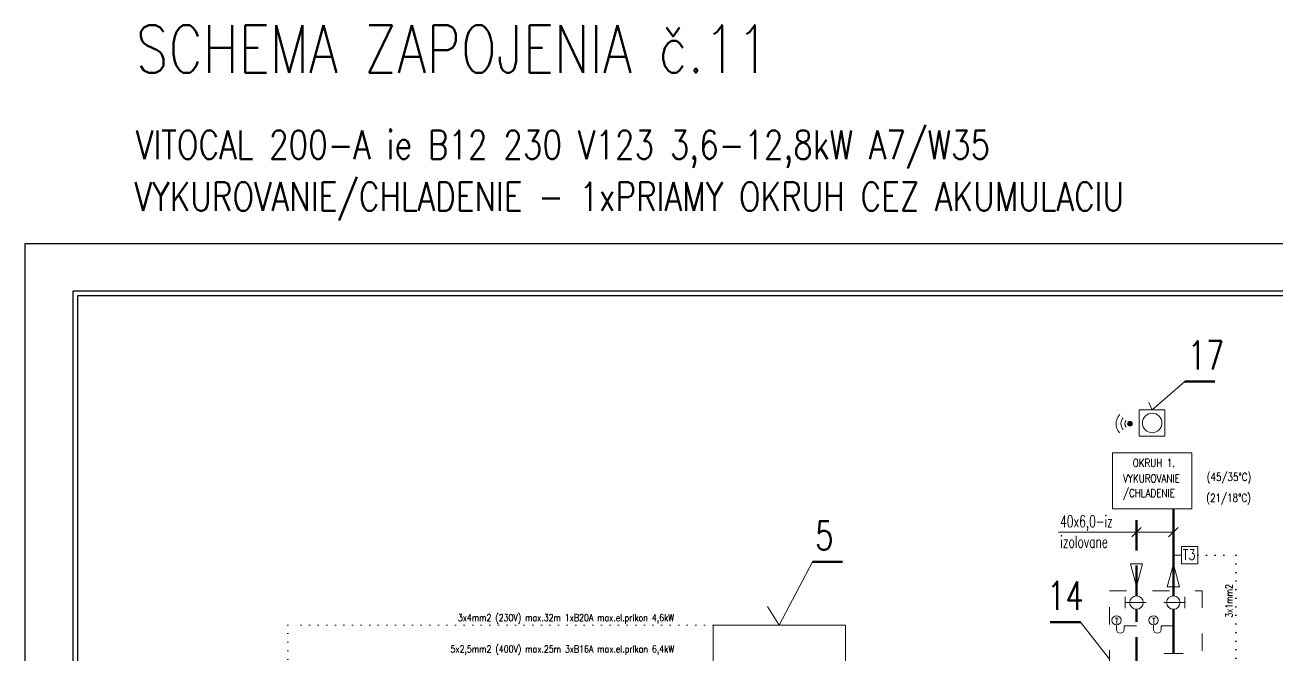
# Model space of a CAD drawing. Header units: millimetres. Extents: x 90740 to 167944, y -39332 to 25855.
# Drawn here: x 136344 to 149496, y 19236 to 25855 of the extents above; entities that cross this region are included whole.
import ezdxf

# ---------------------------------------------------------------- set-up
doc = ezdxf.new("R2010")
doc.units = ezdxf.units.MM
for name, pattern in [('ACAD_ISO03W100', [30, 12, -18]), ('ACAD_ISO07W100', [3, 0, -3]), ('DASHED2', [9.525, 6.35, -3.175])]:
    doc.linetypes.add(name, pattern=pattern)
for name, color, linetype, lineweight in [('ARMATURY', 7, 'Continuous', 9), ('PISMO-R', 6, 'Continuous', 9), ('PRIEČKY', 7, 'Continuous', 9), ('SPIATOCKA', 5, 'DASHED2', 50), ('STENY', 7, 'Continuous', 9), ('TENKE', 7, 'Continuous', 9), ('UK_PRIVOD', 1, 'Continuous', 50)]:
    doc.layers.add(name, color=color, linetype=linetype, lineweight=lineweight)
doc.layers.add('NETLAC', color=6, linetype='Continuous', plot=False)
doc.layers.add('UK-TEXT', color=7, linetype='Continuous')
doc.styles.add('ROMANS', font='romans.shx', dxfattribs={"width": 0.65, "height": 100})
doc.styles.add('STYLE4', font='romans.shx', dxfattribs={"width": 0.75, "height": 125})
doc.styles.add('TEXT125', font='romans.shx', dxfattribs={"width": 0.8, "height": 100})

msp = doc.modelspace()

# ---------------------------------------------------------------- hatches: boundary and pattern name
at = {"layer": 'TENKE'}
h = msp.add_hatch(color=256, dxfattribs=at)
h.dxf.hatch_style = 1
h.paths.add_polyline_path([(147967.1, 21671.7, 1), (147917.7, 21671.7, 1)])

# ---------------------------------------------------------------- linework, layer by layer
at = {"color": 0, "linetype": 'ACAD_ISO07W100', "ltscale": 30}
for p, q in [((148656, 20292.7, -3), (149053.7, 20292.7, -6.7)), ((149053.7, 20292.7, -6.7), (149053.7, 17307.2, -3.9))]:
    msp.add_line(p, q, dxfattribs=at)
for points in [[(136843.9, 9213.1), (167343.9, 9213.1), (167343.9, 23063.1), (136843.9, 23063.1)], [(136893.9, 9263.1), (167293.9, 9263.1), (167293.9, 23013.1), (136893.9, 23013.1)]]:
    msp.add_lwpolyline(points, close=True)
at = {"layer": 'ARMATURY'}
for p, q in [((147890.6, 19855.9, 0.6), (147890.6, 19735.2, 0.6)), ((148519.2, 19735.2, 0.6), (148519.2, 19855.9, 0.6))]:
    msp.add_line(p, q, dxfattribs=at)
at = {"layer": 'ARMATURY', "ltscale": 2}
for p, q in [((148111.3, 19795.6, 0.6), (147890.6, 19795.6, 0.6)), ((148298.5, 19795.6, 0.6), (148519.2, 19795.6, 0.6)), ((147801.3, 19561, 0.6), (147801.3, 19513.5, 0.6)), ((147882, 19513.5, 0.6), (147882, 19553, 0.6)), ((148011.3, 19553, 0.6), (147882, 19553, 0.6)), ((148189.9, 19561, 0.6), (148189.9, 19513.5, 0.6)), ((148270.5, 19513.5, 0.6), (148270.5, 19553, 0.6)), ((148399.9, 19553, 0.6), (148270.5, 19553, 0.6)), ((148500.1, 19259.6, 0.6), (148302.1, 19259.6, 0.6))]:
    msp.add_line(p, q, dxfattribs=at)
at = {"layer": 'ARMATURY'}
for centre in [(148011.3, 19795.6, 0.6), (148398.5, 19795.6, 0.6)]:
    msp.add_circle(centre, 70.6, dxfattribs=at)
at = {"layer": 'ARMATURY', "ltscale": 2}
for centre in [(147801.3, 19609.4, 0.6), (148189.9, 19609.4, 0.6)]:
    msp.add_circle(centre, 48.4, dxfattribs=at)
for centre, start, end in [((147841.6, 19513.5, 0.6), 180, 270), ((147841.6, 19513.5, 0.6), 270, 0), ((148230.2, 19513.5, 0.6), 180, 270), ((148230.2, 19513.5, 0.6), 270, 0)]:
    msp.add_arc(centre, 40.3, start, end, dxfattribs=at)
at = {"layer": 'NETLAC'}
msp.add_lwpolyline([(167943.9, 8713.1), (136343.9, 8713.1), (136343.9, 23563.1), (167943.9, 23563.1)], close=True, dxfattribs=at)
at = {"layer": 'PISMO-R', "color": 0}
for p, q in [((148519, 22114.8, -9.6), (148175.5, 21818.3, -9.6)), ((144609.7, 20222.8, 0.7), (144260.6, 19559.2, 0.7)), ((147422, 19590.7, 0.6), (147727.9, 19200.9, 0.6))]:
    msp.add_line(p, q, dxfattribs=at)
at = {"layer": 'PISMO-R', "color": 4}
for p, q in [((148398.5, 20534.2, 1.2), (147191.7, 20534.2, 1.2)), ((148398.5, 20534.2, 1.2), (147191.7, 20534.2, 1.2)), ((147961.3, 20484.2, 1.2), (148061.3, 20584.2, 1.2)), ((148348.5, 20484.2, 1.2), (148448.5, 20584.2, 1.2))]:
    msp.add_line(p, q, dxfattribs=at)
at = {"layer": 'SPIATOCKA', "ltscale": 50}
for p, q in [((148011.3, 19866.1, 0.6), (148011.3, 20751.9, -6.8)), ((148011.3, 17687, 0.5), (148011.3, 19725, 0.6))]:
    msp.add_line(p, q, dxfattribs=at)
at = {"layer": 'STENY', "ltscale": 2}
msp.add_line((148482.5, 20292.7, -3), (148398.5, 20292.7, -3), dxfattribs=at)
at = {"layer": 'TENKE'}
for p, q in [((148175.5, 21818.3, -9.6), (148141.2, 21894.9, -9.6)), ((147947.5, 20202.1, -1.4), (148011.3, 19965.5, -1.4)), ((147947.5, 20202.1, -1.4), (148075.2, 20202.1, -1.4)), ((148075.2, 20202.1, -1.4), (148011.3, 19965.5, -1.4)), ((148334.6, 19961, -3.4), (148398.5, 20197.6, -3.4)), ((148462.3, 19961, -3.4), (148398.5, 20197.6, -3.4)), ((148334.6, 19961, -3.4), (148462.3, 19961, -3.4)), ((144260.6, 19559.2, 0.7), (144137.5, 19754, 0.7))]:
    msp.add_line(p, q, dxfattribs=at)
at = {"layer": 'TENKE', "color": 7, "linetype": 'ACAD_ISO07W100', "ltscale": 30}
for p, q in [((139102.9, 19559.8, 0.6), (139102.9, 13028, 0.8)), ((143565.8, 19559.2, 0.7), (139102.9, 19559.8, 0.3))]:
    msp.add_line(p, q, dxfattribs=at)
at = {"layer": 'TENKE', "elevation": -9.6}
msp.add_lwpolyline([(148310.1, 21542.9), (148040.8, 21542.9), (148040.8, 21818.3), (148310.1, 21818.3)], dxfattribs=at)
at = {"layer": 'TENKE'}
for points, elevation in [([(148040.8, 21818.3), (148310.1, 21818.3), (148310.1, 21542.9), (148040.8, 21542.9)], -9.6), ([(147759.2, 20780.9), (148591.7, 20780.9), (148591.7, 21367.2), (147759.2, 21367.2)], -9.6), ([(148656, 20382.5), (148482.5, 20382.5), (148482.5, 20202.8), (148656, 20202.8)], -3), ([(143565.8, 19559.2), (144955.3, 19559.2), (144955.3, 18890.2), (143565.8, 18890.2)], 0.7)]:
    msp.add_lwpolyline(points, close=True, dxfattribs=dict(at, elevation=elevation))
at = {"layer": 'TENKE', "linetype": 'ACAD_ISO03W100', "ltscale": 15, "elevation": 0.6}
msp.add_lwpolyline([(148699.8, 18780.8), (148699.8, 18217), (147727.9, 18217), (147727.9, 19920.3), (148699.8, 19920.3), (148699.8, 19086.8)], dxfattribs=at)
at = {"layer": 'TENKE'}
msp.add_circle((148175.5, 21680.6, -9.6), 102.3, dxfattribs=at)
at = {"layer": 'TENKE', "ltscale": 50}
msp.add_circle((147942.4, 21671.7, 0.7), 24.7, dxfattribs=at)
for radius, start, end in [(145.8, 137.63724, 220.26381), (94.6, 137.63724, 220.26381), (53.4, 137.63724, 220.26381), (24.7, 137.63724, 220.26381), (24.7, 317.63724, 40.26381)]:
    msp.add_arc((147942.4, 21671.7, 0.7), radius, start, end, dxfattribs=at)
at = {"layer": 'UK_PRIVOD', "ltscale": 2}
for p, q in [((148834.6, 22114.8, -9.6), (148519, 22114.8, -9.6)), ((148398.5, 19866.1, 0.6), (148398.5, 20780.9, -7.1)), ((144925.2, 20222.8, 0.7), (144609.7, 20222.8, 0.7)), ((148398.5, 19259.6, 0.6), (148398.5, 19725, 0.6)), ((147106.4, 19590.7, 0.6), (147422, 19590.7, 0.6))]:
    msp.add_line(p, q, dxfattribs=at)

# ---------------------------------------------------------------- texts
at = {"layer": 'ARMATURY', "color": 0, "linetype": 'ByBlock', "ltscale": 2, "style": 'STYLE4', "width": 0.8}
for s, p in [('OKRUH 1.', (147971.6, 21218.6, 0.6)), ('VYKUROVANIE', (147870.2, 21056.7, 0.6)), ('(45/35°C)', (148747.6, 21071.6, -0.4)), ('/CHLADENIE', (147870.2, 20903, 0.6)), ('(21/18°C)', (148743.6, 20852.6, -0.4))]:
    msp.add_text(s, height=84, dxfattribs=at).set_placement(p)
at = {"layer": 'PRIEČKY', "char_height": 125, "width": 1795.96, "attachment_point": 1, "style": 'ROMANS'}
for s, insert in [('40x6,0-iz', (147210.7, 20710.2, 1.2)), ('izolovane', (147210.7, 20496.6, 1.2))]:
    msp.add_mtext(s, dxfattribs=dict(at, insert=insert))
at = {"layer": 'STENY', "color": 1, "lineweight": 50, "ltscale": 2, "style": 'TEXT125', "width": 0.75}
msp.add_text('5', height=300, dxfattribs=at).set_placement((144638.1, 20349.9, 0.7))
at = {"layer": 'STENY', "style": 'TEXT125', "width": 0.8}
for s, height, p in [('T3', 108, (148497.7, 20244.4, -3)), ('T', 60.5, (147786.7, 19572.5, 0.6)), ('T', 60.5, (148175.3, 19572.5, 0.6))]:
    msp.add_text(s, height=height, dxfattribs=at).set_placement(p)
at = {"layer": 'UK-TEXT', "color": 7, "style": 'ROMANS', "width": 0.8}
msp.add_text('3x1mm2', height=75, rotation=90, dxfattribs=at).set_placement((149019.4, 19637.1, 0.9))
for s, p in [('3x4mm2 (230V) max.32m 1xB20A max.el.príkon 4,6kW', (140887, 19599, 0.3)), ('5x2,5mm2 (400V) max.25m 3xB16A max.el.príkon 6,4kW', (140810.5, 19271, 0.6))]:
    msp.add_text(s, height=75, dxfattribs=at).set_placement(p)
at = {"layer": 'UK_PRIVOD', "color": 1, "style": 'TEXT125', "width": 0.8}
for s, height, p in [('SCHEMA ZAPOJENIA č.11', 500, (137506.4, 25355.4, 0.3)), ('VITOCAL 200-A ie B12 230 V123 3,6-12,8kW A7/W35', 300, (137506.4, 24449.9, 0.3)), ('VYKUROVANIE/CHLADENIE - 1xPRIAMY OKRUH CEZ AKUMULACIU', 300, (137492.6, 23905.7, 0.3))]:
    msp.add_text(s, height=height, dxfattribs=at).set_placement(p)
at = {"layer": 'UK_PRIVOD', "color": 1, "ltscale": 2, "style": 'TEXT125', "width": 0.75}
for s, p in [('17', (148547.5, 22242, -9.6)), ('14', (147071.5, 19717.9, 0.6))]:
    msp.add_text(s, height=300, dxfattribs=at).set_placement(p)

doc.saveas('drawing.dxf')
